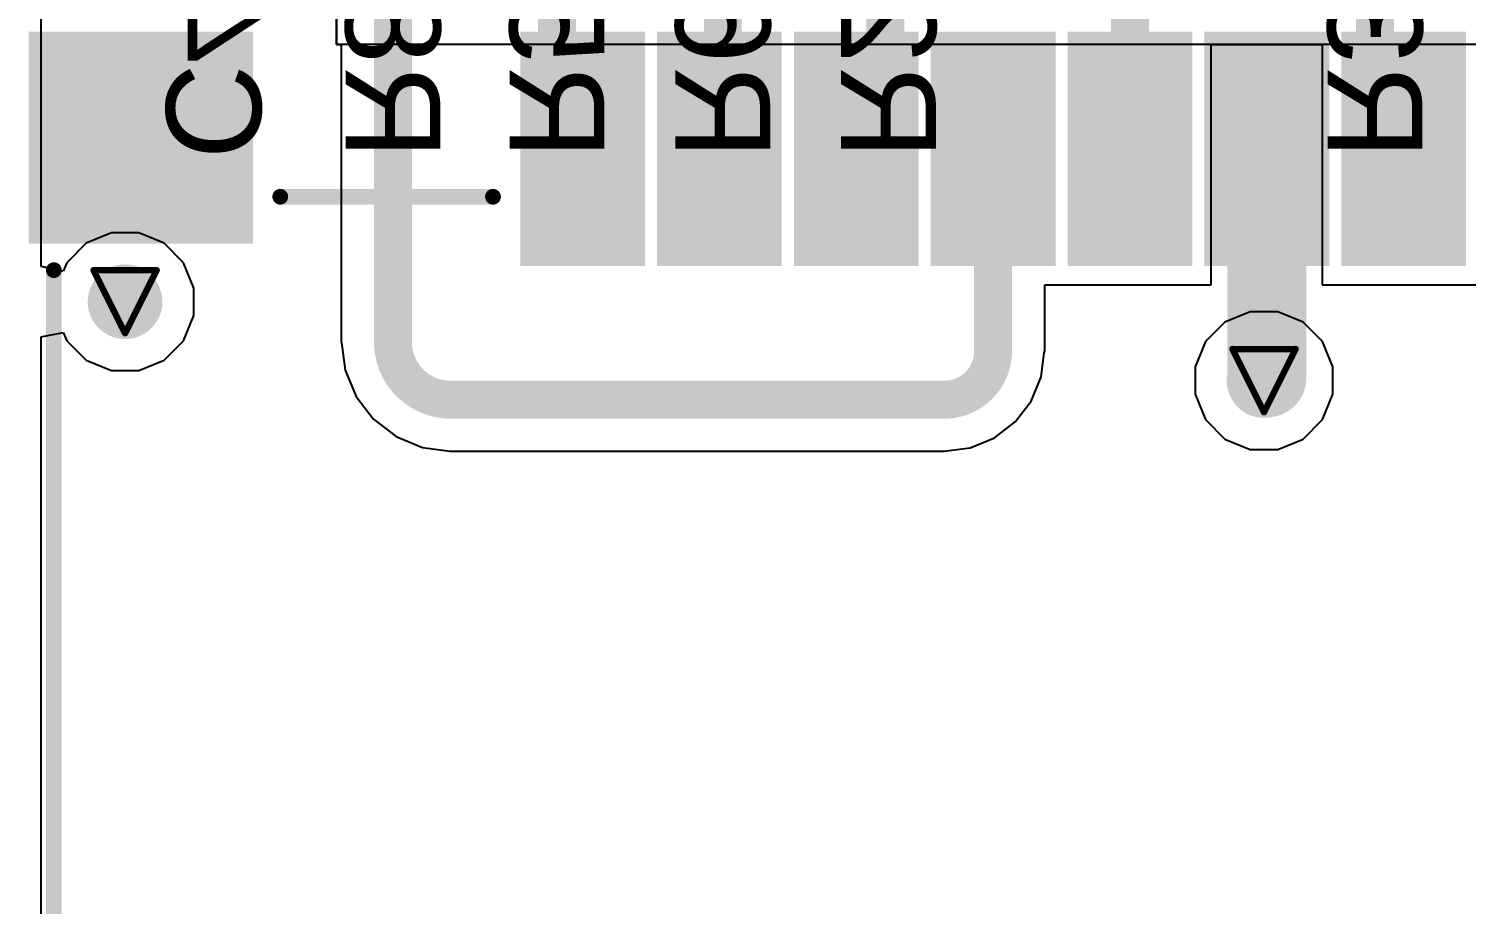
# Model space of a CAD drawing. Header units: inches. Extents: x 0 to 5359, y 0 to 5098.
# Drawn here: x 91.67 to 103.23, y 52.43 to 59.47 of the extents above; entities that cross this region are included whole.
import ezdxf

# ---------------------------------------------------------------- set-up
doc = ezdxf.new("R2010")
doc.units = ezdxf.units.IN
for name, color, linetype in [('Bottom Layer', 5, 'Continuous'), ('Bottom Overlay', 54, 'Continuous'), ('Drill Drawing', 1, 'Continuous'), ('Layer 1', 16, 'Continuous'), ('Layer 2', 76, 'Continuous'), ('Top Layer', 1, 'Continuous'), ('Top Overlay', 2, 'Continuous'), ('Top Paste', 8, 'Continuous'), ('Top Solder', 216, 'Continuous'), ('Via Holes', 16, 'Continuous')]:
    doc.layers.add(name, color=color, linetype=linetype)
doc.styles.add('Arial', font='', dxfattribs={"height": 0.2})
doc.styles.get('Arial').set_extended_font_data('Arial')

# ---------------------------------------------------------------- blocks, each defined once
blk = doc.blocks.new('5027740891_229')
at = {"layer": 'Top Layer'}
for points in [[(-7.302, 8.175), (-5.702, 8.175), (-5.702, 6.675), (-7.302, 6.675)], [(-3.352, 8.175), (-2.552, 8.175), (-2.552, 6.495), (-3.352, 6.495)], [(-2.252, 8.175), (-1.452, 8.175), (-1.452, 6.495), (-2.252, 6.495)], [(-1.153, 8.175), (-0.352, 8.175), (-0.352, 6.495), (-1.153, 6.495)], [(-0.053, 8.175), (0.748, 8.175), (0.748, 6.495), (-0.053, 6.495)], [(1.047, 8.175), (1.848, 8.175), (1.848, 6.495), (1.047, 6.495)], [(2.148, 8.175), (2.948, 8.175), (2.948, 6.495), (2.148, 6.495)], [(3.248, 8.175), (4.048, 8.175), (4.048, 6.495), (3.248, 6.495)]]:
    blk.add_hatch(color=1, dxfattribs=at).paths.add_polyline_path(points)
at = {"layer": 'Top Paste'}
for points in [[(-7.302, 8.175), (-5.702, 8.175), (-5.702, 6.675), (-7.302, 6.675)], [(-3.352, 8.175), (-2.552, 8.175), (-2.552, 6.495), (-3.352, 6.495)], [(-2.252, 8.175), (-1.452, 8.175), (-1.452, 6.495), (-2.252, 6.495)], [(-1.153, 8.175), (-0.352, 8.175), (-0.352, 6.495), (-1.153, 6.495)], [(-0.053, 8.175), (0.748, 8.175), (0.748, 6.495), (-0.053, 6.495)], [(1.047, 8.175), (1.848, 8.175), (1.848, 6.495), (1.047, 6.495)], [(2.148, 8.175), (2.948, 8.175), (2.948, 6.495), (2.148, 6.495)], [(3.248, 8.175), (4.048, 8.175), (4.048, 6.495), (3.248, 6.495)]]:
    blk.add_hatch(color=8, dxfattribs=at).paths.add_polyline_path(points)
at = {"layer": 'Top Solder'}
for points in [[(-7.404, 8.277), (-5.601, 8.277), (-5.601, 6.573), (-7.404, 6.573)], [(-3.454, 8.277), (-2.451, 8.277), (-2.451, 6.393), (-3.454, 6.393)], [(-2.354, 8.277), (-1.351, 8.277), (-1.351, 6.393), (-2.354, 6.393)], [(-1.254, 8.277), (-0.251, 8.277), (-0.251, 6.393), (-1.254, 6.393)], [(-0.154, 8.277), (0.849, 8.277), (0.849, 6.393), (-0.154, 6.393)], [(0.946, 8.277), (1.949, 8.277), (1.949, 6.393), (0.946, 6.393)], [(2.046, 8.277), (3.049, 8.277), (3.049, 6.393), (2.046, 6.393)], [(3.146, 8.277), (4.149, 8.277), (4.149, 6.393), (3.146, 6.393)]]:
    blk.add_hatch(color=216, dxfattribs=at).paths.add_polyline_path(points)
at = {"layer": 'Top Overlay'}
for points in [[(-5.382, 6.95, 0.127, 0.127, 0), (-3.672, 6.95, 0.127, 0.127, 0)], [(-7.203, -6.255, 0.127, 0.127, 0), (-7.203, 6.36, 0.127, 0.127, 0)]]:
    blk.add_lwpolyline(points, format="xyseb", dxfattribs=at)
for points in [[(-5.414, 6.95, 0.0635, 0.0635, 1), (-5.351, 6.95, 0.0635, 0.0635, 1)], [(-3.704, 6.95, 0.0635, 0.0635, 1), (-3.641, 6.95, 0.0635, 0.0635, 1)], [(-7.234, 6.36, 0.0635, 0.0635, 1), (-7.171, 6.36, 0.0635, 0.0635, 1)]]:
    blk.add_lwpolyline(points, format="xyseb", close=True, dxfattribs=at)

msp = doc.modelspace()

# ---------------------------------------------------------------- hatches: boundary and pattern name
at = {"layer": 'Bottom Layer'}
h = msp.add_hatch(color=5, dxfattribs=at)
edge = h.paths.add_edge_path()
edge.add_arc((92.445, 57.276), 0.3, 0, 360)
h = msp.add_hatch(color=5, dxfattribs=at)
edge = h.paths.add_edge_path()
edge.add_arc((101.6, 56.642), 0.3, 0, 360)
at = {"layer": 'Layer 1'}
h = msp.add_hatch(color=16, dxfattribs=at)
edge = h.paths.add_edge_path()
edge.add_arc((92.445, 57.276), 0.3, 0, 360)
h = msp.add_hatch(color=16, dxfattribs=at)
edge = h.paths.add_edge_path()
edge.add_arc((101.6, 56.642), 0.3, 0, 360)
at = {"layer": 'Layer 2'}
h = msp.add_hatch(color=76, dxfattribs=at)
edge = h.paths.add_edge_path()
edge.add_arc((92.445, 57.276), 0.3, 0, 360)
h = msp.add_hatch(color=76, dxfattribs=at)
edge = h.paths.add_edge_path()
edge.add_arc((101.6, 56.642), 0.3, 0, 360)
at = {"layer": 'Top Layer'}
h = msp.add_hatch(color=1, dxfattribs=at)
edge = h.paths.add_edge_path()
edge.add_arc((92.445, 57.276), 0.3, 0, 360)
h = msp.add_hatch(color=1, dxfattribs=at)
edge = h.paths.add_edge_path()
edge.add_arc((101.6, 56.642), 0.3, 0, 360)
at = {"layer": 'Via Holes'}
h = msp.add_hatch(color=7, dxfattribs=at)
edge = h.paths.add_edge_path()
edge.add_arc((92.445, 57.276), 0.15, 0, 360)
h = msp.add_hatch(color=7, dxfattribs=at)
edge = h.paths.add_edge_path()
edge.add_arc((101.6, 56.642), 0.15, 0, 360)

# ---------------------------------------------------------------- linework, layer by layer
at = {"layer": 'Drill Drawing'}
for points in [[(92.191, 57.53, 0.0508, 0.0508, 0), (92.699, 57.53, 0.0508, 0.0508, 0)], [(92.191, 57.53, 0.0508, 0.0508, 0), (92.445, 57.022, 0.0508, 0.0508, 0)], [(92.445, 57.022, 0.0508, 0.0508, 0), (92.699, 57.53, 0.0508, 0.0508, 0)], [(101.346, 56.896, 0.0508, 0.0508, 0), (101.854, 56.896, 0.0508, 0.0508, 0)], [(101.346, 56.896, 0.0508, 0.0508, 0), (101.6, 56.388, 0.0508, 0.0508, 0)], [(101.6, 56.388, 0.0508, 0.0508, 0), (101.854, 56.896, 0.0508, 0.0508, 0)]]:
    msp.add_lwpolyline(points, format="xyseb", dxfattribs=at)
for points in [[(92.179, 57.53, 0.0254, 0.0254, 1), (92.204, 57.53, 0.0254, 0.0254, 1)], [(92.179, 57.53, 0.0254, 0.0254, 1), (92.204, 57.53, 0.0254, 0.0254, 1)], [(92.687, 57.53, 0.0254, 0.0254, 1), (92.712, 57.53, 0.0254, 0.0254, 1)], [(92.687, 57.53, 0.0254, 0.0254, 1), (92.712, 57.53, 0.0254, 0.0254, 1)], [(92.433, 57.022, 0.0254, 0.0254, 1), (92.458, 57.022, 0.0254, 0.0254, 1)], [(92.433, 57.022, 0.0254, 0.0254, 1), (92.458, 57.022, 0.0254, 0.0254, 1)], [(101.333, 56.896, 0.0254, 0.0254, 1), (101.359, 56.896, 0.0254, 0.0254, 1)], [(101.333, 56.896, 0.0254, 0.0254, 1), (101.359, 56.896, 0.0254, 0.0254, 1)], [(101.841, 56.896, 0.0254, 0.0254, 1), (101.867, 56.896, 0.0254, 0.0254, 1)], [(101.841, 56.896, 0.0254, 0.0254, 1), (101.867, 56.896, 0.0254, 0.0254, 1)], [(101.587, 56.388, 0.0254, 0.0254, 1), (101.613, 56.388, 0.0254, 0.0254, 1)], [(101.587, 56.388, 0.0254, 0.0254, 1), (101.613, 56.388, 0.0254, 0.0254, 1)]]:
    msp.add_lwpolyline(points, format="xyseb", close=True, dxfattribs=at)
at = {"layer": 'Layer 2'}
for p, q in [((91.77, 57.558), (91.77, 68.292)), ((92.335, 57.83), (92.132, 57.746)), ((92.556, 57.83), (92.335, 57.83)), ((92.759, 57.746), (92.556, 57.83)), ((92.132, 57.746), (91.976, 57.59)), ((92.915, 57.59), (92.759, 57.746)), ((91.948, 57.523), (91.77, 57.558)), ((91.976, 57.59), (91.948, 57.523)), ((92.999, 57.386), (92.915, 57.59)), ((92.999, 57.166), (92.999, 57.386)), ((101.49, 57.196), (101.286, 57.112)), ((101.71, 57.196), (101.49, 57.196)), ((101.914, 57.112), (101.71, 57.196)), ((92.915, 56.962), (92.999, 57.166)), ((101.286, 57.112), (101.13, 56.956)), ((102.07, 56.956), (101.914, 57.112)), ((91.77, 56.994), (91.948, 57.029)), ((91.77, 42.832), (91.77, 56.994)), ((91.948, 57.029), (91.976, 56.962)), ((91.976, 56.962), (92.132, 56.806)), ((92.759, 56.806), (92.915, 56.962)), ((101.13, 56.956), (101.046, 56.752)), ((102.154, 56.752), (102.07, 56.956)), ((92.132, 56.806), (92.335, 56.722)), ((92.556, 56.722), (92.759, 56.806)), ((101.046, 56.752), (101.046, 56.532)), ((102.154, 56.532), (102.154, 56.752)), ((92.335, 56.722), (92.556, 56.722)), ((101.046, 56.532), (101.13, 56.328)), ((102.07, 56.328), (102.154, 56.532)), ((101.13, 56.328), (101.286, 56.172)), ((101.914, 56.172), (102.07, 56.328)), ((101.286, 56.172), (101.49, 56.088)), ((101.71, 56.088), (101.914, 56.172)), ((101.49, 56.088), (101.71, 56.088))]:
    msp.add_line(p, q, dxfattribs=at)
at = {"layer": 'Top Layer'}
for p, q in [((94.144, 59.345), (94.144, 61.578)), ((94.144, 59.719), (94.144, 59.345)), ((104.452, 59.345), (94.144, 59.345)), ((94.144, 59.345), (94.183, 59.345)), ((94.183, 59.345), (94.183, 56.953)), ((101.176, 57.411), (101.176, 59.345)), ((101.176, 59.345), (102.068, 59.345)), ((102.068, 59.345), (102.068, 57.411)), ((99.837, 56.88), (99.837, 57.411)), ((99.837, 57.411), (101.176, 57.411)), ((102.068, 57.411), (104.476, 57.411)), ((94.183, 56.953), (94.185, 56.947)), ((94.185, 56.947), (94.214, 56.726)), ((99.808, 56.671), (99.834, 56.864)), ((99.834, 56.864), (99.837, 56.88)), ((94.214, 56.726), (94.302, 56.514)), ((99.728, 56.477), (99.808, 56.671)), ((94.302, 56.514), (94.441, 56.332)), ((99.6, 56.311), (99.728, 56.477)), ((94.441, 56.332), (94.624, 56.192)), ((99.433, 56.183), (99.6, 56.311)), ((94.624, 56.192), (94.836, 56.104)), ((99.239, 56.102), (99.433, 56.183)), ((94.836, 56.104), (95.057, 56.075)), ((95.057, 56.075), (95.063, 56.074)), ((95.063, 56.074), (99.031, 56.074)), ((99.031, 56.074), (99.047, 56.077)), ((99.047, 56.077), (99.239, 56.102))]:
    msp.add_line(p, q, dxfattribs=at)
for points in [[(94.598, 56.953, 0.305, 0.305, 0), (94.598, 60.049, 0.305, 0.305, 0)], [(95.917, 58.71, 0.305, 0.305, 0), (95.917, 60.049, 0.305, 0.305, 0)], [(97.25, 58.558, 0.305, 0.305, 0), (97.25, 60.049, 0.305, 0.305, 0)], [(98.556, 58.739, 0.305, 0.305, 0), (98.556, 60.049, 0.305, 0.305, 0)], [(100.522, 58.505, 0.305, 0.305, 0), (100.522, 60.049, 0.305, 0.305, 0)], [(102.492, 58.735, 0.305, 0.305, 0), (102.492, 60.049, 0.305, 0.305, 0)], [(98.322, 58.505, 0.178, 0.178, 0), (98.556, 58.739, 0.178, 0.178, 0)], [(101.622, 56.664, 0.635, 0.635, 0), (101.622, 58.505, 0.635, 0.635, 0)], [(102.492, 58.735, 0.178, 0.178, 0), (102.722, 58.505, 0.178, 0.178, 0)], [(95.917, 58.71, 0.178, 0.178, 0), (96.122, 58.505, 0.178, 0.178, 0)], [(97.222, 58.505, 0.178, 0.178, 0), (97.275, 58.558, 0.178, 0.178, 0)], [(99.422, 56.88, 0.305, 0.305, 0), (99.422, 58.505, 0.305, 0.305, 0)], [(95.063, 56.488, 0.305, 0.305, -0.414214), (94.598, 56.953, 0.305, 0.305, 0)], [(99.422, 56.88, 0.305, 0.305, -0.414214), (99.031, 56.488, 0.305, 0.305, 0)], [(95.063, 56.488, 0.305, 0.305, 0), (99.031, 56.488, 0.305, 0.305, 0)]]:
    msp.add_lwpolyline(points, format="xyseb", dxfattribs=at)
for points in [[(95.841, 58.71, 0.152, 0.152, 1), (95.994, 58.71, 0.152, 0.152, 1)], [(98.48, 58.739, 0.152, 0.152, 1), (98.633, 58.739, 0.152, 0.152, 1)], [(98.512, 58.739, 0.0889, 0.0889, 1), (98.601, 58.739, 0.0889, 0.0889, 1)], [(101.464, 58.505, 0.318, 0.318, 1), (101.781, 58.505, 0.318, 0.318, 1)], [(102.416, 58.735, 0.152, 0.152, 1), (102.568, 58.735, 0.152, 0.152, 1)], [(102.448, 58.735, 0.0889, 0.0889, 1), (102.537, 58.735, 0.0889, 0.0889, 1)], [(95.873, 58.71, 0.0889, 0.0889, 1), (95.962, 58.71, 0.0889, 0.0889, 1)], [(97.173, 58.558, 0.152, 0.152, 1), (97.326, 58.558, 0.152, 0.152, 1)], [(96.078, 58.505, 0.0889, 0.0889, 1), (96.167, 58.505, 0.0889, 0.0889, 1)], [(97.178, 58.505, 0.0889, 0.0889, 1), (97.267, 58.505, 0.0889, 0.0889, 1)], [(97.231, 58.558, 0.0889, 0.0889, 1), (97.319, 58.558, 0.0889, 0.0889, 1)], [(98.278, 58.505, 0.0889, 0.0889, 1), (98.367, 58.505, 0.0889, 0.0889, 1)], [(99.346, 58.505, 0.152, 0.152, 1), (99.499, 58.505, 0.152, 0.152, 1)], [(100.446, 58.505, 0.152, 0.152, 1), (100.599, 58.505, 0.152, 0.152, 1)], [(102.678, 58.505, 0.0889, 0.0889, 1), (102.767, 58.505, 0.0889, 0.0889, 1)], [(94.522, 56.953, 0.152, 0.152, 1), (94.674, 56.953, 0.152, 0.152, 1)], [(94.522, 56.953, 0.152, 0.152, 1), (94.674, 56.953, 0.152, 0.152, 1)], [(99.346, 56.88, 0.152, 0.152, 1), (99.499, 56.88, 0.152, 0.152, 1)], [(99.346, 56.88, 0.152, 0.152, 1), (99.499, 56.88, 0.152, 0.152, 1)], [(101.464, 56.664, 0.318, 0.318, 1), (101.781, 56.664, 0.318, 0.318, 1)], [(94.987, 56.488, 0.152, 0.152, 1), (95.139, 56.488, 0.152, 0.152, 1)], [(94.987, 56.488, 0.152, 0.152, 1), (95.139, 56.488, 0.152, 0.152, 1)], [(98.955, 56.488, 0.152, 0.152, 1), (99.107, 56.488, 0.152, 0.152, 1)], [(98.955, 56.488, 0.152, 0.152, 1), (99.107, 56.488, 0.152, 0.152, 1)]]:
    msp.add_lwpolyline(points, format="xyseb", close=True, dxfattribs=at)

# ---------------------------------------------------------------- block references
msp.add_blockref('5027740891_229', (99.075, 51.17))

# ---------------------------------------------------------------- texts
at = {"layer": 'Bottom Overlay', "style": 'Arial', "text_generation_flag": 2}
for s, p in [('C4', (92.776, 58.42)), ('R8', (94.217, 58.42)), ('R5', (95.536, 58.42)), ('R6', (96.869, 58.42)), ('R2', (98.201, 58.42)), ('R3', (102.111, 58.42))]:
    msp.add_text(s, height=0.762, rotation=270, dxfattribs=at).set_placement(p)

doc.saveas('drawing.dxf')
